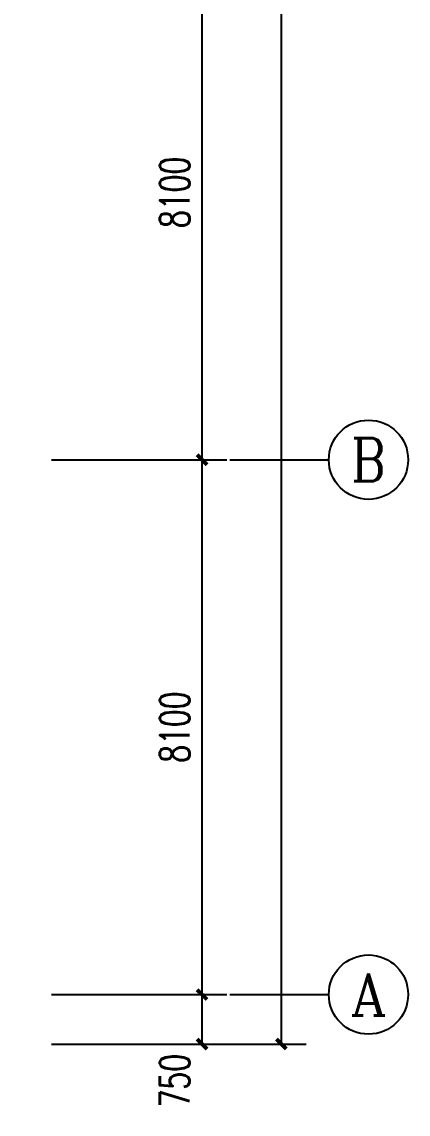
# Model space of a CAD drawing. Extents: x -18502 to 259858, y -468734 to 127958.
# Drawn here: x 83511 to 89355, y -306224 to -289680 of the extents above; entities that cross this region are included whole.
import ezdxf
from ezdxf.enums import TextEntityAlignment as Align

# ---------------------------------------------------------------- set-up
doc = ezdxf.new("R2010")
doc.units = 0
doc.header["$LTSCALE"] = 1000
doc.layers.get('0').update_dxf_attribs({"linetype": 'CONTINUOUS'})
doc.layers.get('Defpoints').update_dxf_attribs({"linetype": 'CONTINUOUS'})
doc.layers.add('参照-弱电底图$0$AXIS', color=3, linetype='CONTINUOUS')
doc.layers.add('参照-弱电底图$0$AXIS_TEXT', color=7, linetype='CONTINUOUS')
doc.styles.add('参照-弱电底图$0$_TCH_AXIS', font='COMPLEX', dxfattribs={"bigfont": 'GBCBIG.shx'})
doc.styles.add('参照-弱电底图$0$_TCH_DIM_T3', font='SIMPLEX', dxfattribs={"width": 0.705882, "bigfont": 'GBCBIG.shx'})
doc.styles.add('参照-弱电底图$0$COMPLEX', font='COMPLEX', dxfattribs={"bigfont": 'AllInOneBig.shx'})
doc.dimstyles.new('参照-弱电底图$0$_TCH_ARCH&&150', dxfattribs={"dimtxt": 446.25, "dimasz": 150, "dimexe": 375, "dimexo": 450, "dimgap": 189.375, "dimtad": 1, "dimdec": 0, "dimzin": 0, "dimdsep": 46, "dimtxsty": '参照-弱电底图$0$_TCH_DIM_T3', "dimblk": '参照-弱电底图$0$_ArchTick', "dimcen": 0.09, "dimclrt": 7, "dimazin": 2, "dimtfac": 1, "dimtdec": 0, "dimtix": 1, "dimtmove": 2, "dimatfit": 3, "dimfxl": 100, "dimtolj": 1, "dimtzin": 0, "dimarcsym": 0})

# ---------------------------------------------------------------- blocks, each defined once
blk = doc.blocks.new('参照-弱电底图$0$_ArchTick')
at = {"color": 0, "linetype": 'ByBlock', "const_width": 0.4}
blk.add_lwpolyline([(-0.5, -0.5), (0.5, 0.5)], dxfattribs=at)
blk = doc.blocks.new('*D439')
at = {"layer": 'Defpoints', "color": 0, "transparency": 16777216}
for p in [(83511, -304413), (86237, -304413), (83511, -305163)]:
    blk.add_point(p, dxfattribs=at)
at = {"layer": '参照-弱电底图$0$AXIS', "color": 0, "lineweight": -2, "transparency": 16777216}
for p, q in [((83961, -304413), (86612, -304413)), ((86237, -305163), (86237, -304413)), ((83961, -305163), (86612, -305163))]:
    blk.add_line(p, q, dxfattribs=at)
at = {"layer": '参照-弱电底图$0$AXIS', "color": 0, "lineweight": -2, "transparency": 16777216, "xscale": 150, "yscale": 150, "zscale": 150}
for p, rotation in [((86237, -304413), 90), ((86237, -305163), 270)]:
    blk.add_blockref('参照-弱电底图$0$_ArchTick', p, dxfattribs=dict(at, rotation=rotation))
at = {"layer": '参照-弱电底图$0$AXIS', "color": 7, "transparency": 16777216, "insert": (85824, -305718), "char_height": 446.2, "attachment_point": 5, "rotation": 90, "style": '参照-弱电底图$0$_TCH_DIM_T3'}
blk.add_mtext('\\A1;750', dxfattribs=at)
blk = doc.blocks.new('*D440')
at = {"layer": 'Defpoints', "color": 0, "transparency": 16777216}
for p in [(83511, -296313), (86237, -296313), (83511, -304413)]:
    blk.add_point(p, dxfattribs=at)
at = {"layer": '参照-弱电底图$0$AXIS', "color": 0, "lineweight": -2, "transparency": 16777216}
for p, q in [((83961, -296313), (86612, -296313)), ((86237, -304413), (86237, -296313)), ((83961, -304413), (86612, -304413))]:
    blk.add_line(p, q, dxfattribs=at)
at = {"layer": '参照-弱电底图$0$AXIS', "color": 0, "lineweight": -2, "transparency": 16777216, "xscale": 150, "yscale": 150, "zscale": 150}
for p, rotation in [((86237, -296313), 90), ((86237, -304413), 270)]:
    blk.add_blockref('参照-弱电底图$0$_ArchTick', p, dxfattribs=dict(at, rotation=rotation))
at = {"layer": '参照-弱电底图$0$AXIS', "color": 7, "transparency": 16777216, "insert": (85824, -300363), "char_height": 446.2, "attachment_point": 5, "rotation": 90, "style": '参照-弱电底图$0$_TCH_DIM_T3'}
blk.add_mtext('\\A1;8100', dxfattribs=at)
blk = doc.blocks.new('*D441')
at = {"layer": 'Defpoints', "color": 0, "transparency": 16777216}
for p in [(83511, -288213), (86237, -288213), (83511, -296313)]:
    blk.add_point(p, dxfattribs=at)
at = {"layer": '参照-弱电底图$0$AXIS', "color": 0, "lineweight": -2, "transparency": 16777216}
for p, q in [((83961, -288213), (86612, -288213)), ((86237, -296313), (86237, -288213)), ((83961, -296313), (86612, -296313))]:
    blk.add_line(p, q, dxfattribs=at)
at = {"layer": '参照-弱电底图$0$AXIS', "color": 0, "lineweight": -2, "transparency": 16777216, "xscale": 150, "yscale": 150, "zscale": 150}
for p, rotation in [((86237, -288213), 90), ((86237, -296313), 270)]:
    blk.add_blockref('参照-弱电底图$0$_ArchTick', p, dxfattribs=dict(at, rotation=rotation))
at = {"layer": '参照-弱电底图$0$AXIS', "color": 7, "transparency": 16777216, "insert": (85824, -292263), "char_height": 446.2, "attachment_point": 5, "rotation": 90, "style": '参照-弱电底图$0$_TCH_DIM_T3'}
blk.add_mtext('\\A1;8100', dxfattribs=at)
blk = doc.blocks.new('*D430')
at = {"layer": 'Defpoints', "color": 0, "transparency": 16777216}
for p in [(83511, -246963), (87437, -246963), (83511, -305163)]:
    blk.add_point(p, dxfattribs=at)
at = {"layer": '参照-弱电底图$0$AXIS', "color": 0, "lineweight": -2, "transparency": 16777216}
for p, q in [((83961, -246963), (87812, -246963)), ((87437, -305163), (87437, -246963)), ((83961, -305163), (87812, -305163))]:
    blk.add_line(p, q, dxfattribs=at)
at = {"layer": '参照-弱电底图$0$AXIS', "color": 0, "lineweight": -2, "transparency": 16777216, "xscale": 150, "yscale": 150, "zscale": 150}
for p, rotation in [((87437, -246963), 90), ((87437, -305163), 270)]:
    blk.add_blockref('参照-弱电底图$0$_ArchTick', p, dxfattribs=dict(at, rotation=rotation))
at = {"layer": '参照-弱电底图$0$AXIS', "color": 7, "transparency": 16777216, "insert": (87024, -276063), "char_height": 446.2, "attachment_point": 5, "rotation": 90, "style": '参照-弱电底图$0$_TCH_DIM_T3'}
blk.add_mtext('\\A1;58200', dxfattribs=at)
blk = doc.blocks.new('参照-弱电底图$0$_AXISO')
at = {"color": 0}
blk.add_circle((0, 0), 0.5, dxfattribs=at)
at = {"layer": '参照-弱电底图$0$AXIS_TEXT', "color": 0, "style": '参照-弱电底图$0$COMPLEX', "width": 1.041667}
blk.add_attdef('A', text='', height=0.56, dxfattribs=at).set_placement((-0.25, -0.28), (0.25, -0.28), align=Align.FIT)

msp = doc.modelspace()

# ---------------------------------------------------------------- linework, layer by layer
at = {"layer": '参照-弱电底图$0$AXIS', "color": 8}
for p, q in [((86655.2, -296312.7), (88155.2, -296312.7)), ((86655.2, -304412.7), (88155.2, -304412.7))]:
    msp.add_line(p, q, dxfattribs=at)

# ---------------------------------------------------------------- block references
ref = msp.add_blockref('参照-弱电底图$0$_AXISO', (88755.2, -296312.7), dxfattribs=dict(at, xscale=1200, yscale=1200, zscale=1200))
ref.add_attrib('A', 'B', dxfattribs={"layer": '参照-弱电底图$0$AXIS_TEXT', "height": 652.9, "style": '参照-弱电底图$0$_TCH_AXIS'}).set_placement((88491, -296639.1), (89019.5, -296639.1), align=Align.FIT)
ref = msp.add_blockref('参照-弱电底图$0$_AXISO', (88755.2, -304412.7), dxfattribs=dict(at, xscale=1200, yscale=1200, zscale=1200))
ref.add_attrib('A', 'A', dxfattribs={"layer": '参照-弱电底图$0$AXIS_TEXT', "height": 637.8, "style": '参照-弱电底图$0$_TCH_AXIS'}).set_placement((88481.9, -304731.5), (89028.6, -304731.5), align=Align.FIT)

# ---------------------------------------------------------------- dimensions: what is measured, and where the dimension line sits
for p1, p2, distance, picture, middle in [((83511.3, -305162.7), (83511.3, -246962.7), -3925.3, '*D430', (87024.1, -276062.7)), ((83511.3, -296312.7), (83511.3, -288212.7), -2725.3, '*D441', (85824.1, -292262.7)), ((83511.3, -304412.7), (83511.3, -296312.7), -2725.3, '*D440', (85824.1, -300362.7))]:
    dim = msp.add_aligned_dim(p1=p1, p2=p2, distance=distance, dimstyle='参照-弱电底图$0$_TCH_ARCH&&150', dxfattribs=at)
    dim.commit()
    dim.dimension.update_dxf_attribs({"geometry": picture, "text_midpoint": middle})
dim = msp.add_linear_dim(base=(86236.6, -304412.7), p1=(83511.3, -305162.7), p2=(83511.3, -304412.7), angle=90, dimstyle='参照-弱电底图$0$_TCH_ARCH&&150', dxfattribs=at)
dim.commit()
dim.dimension.update_dxf_attribs({"geometry": '*D439', "text_midpoint": (85824.1, -305717.7), "dimtype": 161})

doc.saveas('drawing.dxf')
